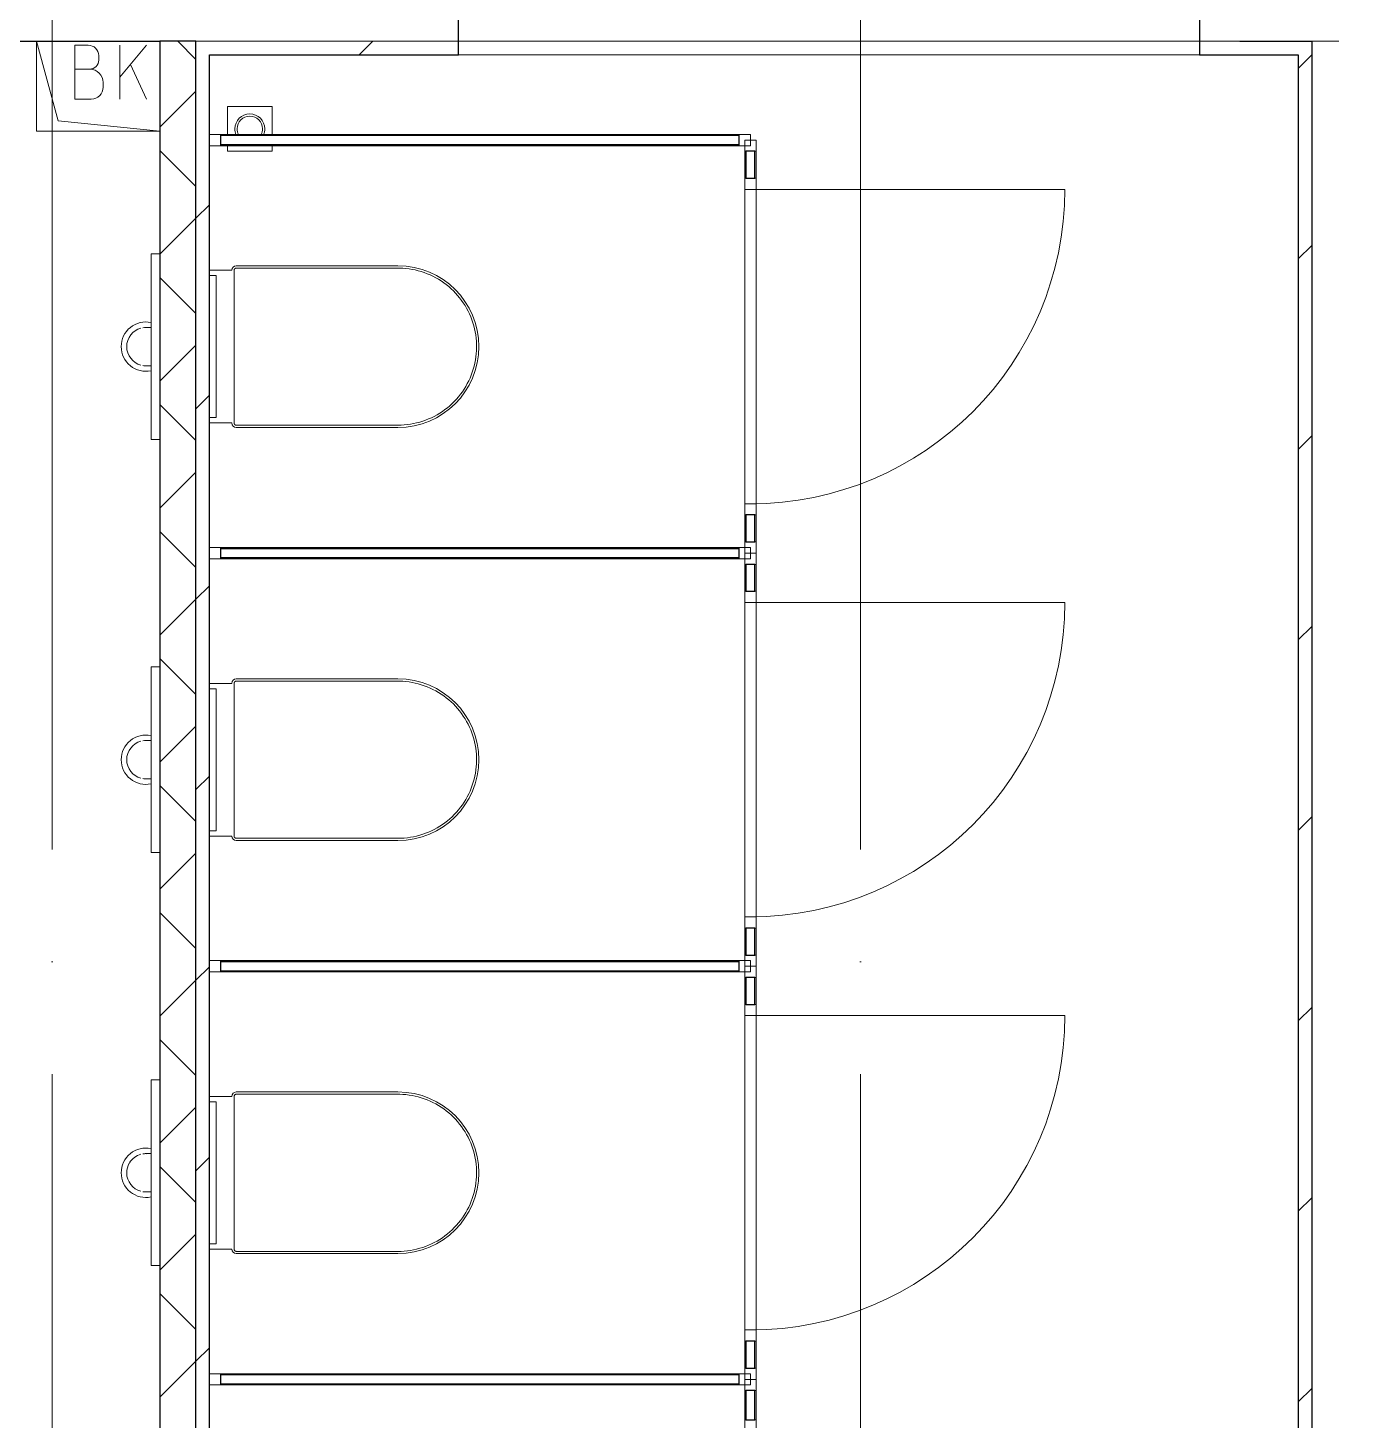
# Model space of a CAD drawing. Header units: millimetres. Extents: x -325553 to 627452, y -28539 to 738858.
# Drawn here: x -49313 to -46366, y 624296 to 627397 of the extents above; entities that cross this region are included whole.
import ezdxf

# ---------------------------------------------------------------- set-up
doc = ezdxf.new("R2010")
doc.units = ezdxf.units.MM
doc.linetypes.add('ADSK_Линия сетки', pattern=[25, 20, -2.5, 0, -2.5])
for name, color, linetype, lineweight in [('Витраж', 7, 'Continuous', 9), ('Двери', 252, 'Continuous', 9), ('Оси', 252, 'Continuous', 9), ('Перекрытие', 252, 'Continuous', 18), ('Сантехника', 252, 'Continuous', 9), ('Стены внутренние', 7, 'Continuous', 18), ('Стены наружные', 7, 'Continuous', 18), ('Стены разрез', 7, 'Continuous', 30)]:
    doc.layers.add(name, color=color, linetype=linetype, lineweight=lineweight)

# ---------------------------------------------------------------- blocks, each defined once
blk = doc.blocks.new('1 этаж')
at = {"color": 251, "lineweight": 18, "true_color": 0x636466}
for p, q in [((-48490.8, -5343.7), (-48442.7, -5520.8)), ((-48490.8, -5543.7), (-48490.8, -5343.7)), ((-48375.6, -5352.4), (-48405.6, -5352.4)), ((-48405.6, -5352.4), (-48405.6, -5472.4)), ((-48245.6, -5352.4), (-48305.6, -5423.9)), ((-48305.6, -5472.4), (-48305.6, -5352.4)), ((-48352.2, -5385.7), (-48352.2, -5375.7)), ((-48245.6, -5472.4), (-48281.5, -5395.3)), ((-48372.2, -5405.7), (-48405.6, -5405.7)), ((-48342.2, -5445.7), (-48342.2, -5435.7)), ((-48405.6, -5472.4), (-48368.9, -5472.4)), ((-48215.8, -5543.7), (-48490.8, -5543.7)), ((-48442.7, -5520.8), (-48215.8, -5543.7))]:
    blk.add_line(p, q, dxfattribs=at)
for centre, radius, start, end in [((-48375.6, -5375.7), 23.3, 0, 90), ((-48372.2, -5385.7), 20, 270, 0), ((-48372.2, -5435.7), 30, 0, 90), ((-48368.9, -5445.7), 26.7, 270, 0)]:
    blk.add_arc(centre, radius, start, end, dxfattribs=at)
at = {"layer": 'Витраж', "color": 251, "lineweight": 18, "true_color": 0x636466, "extrusion": (0, 0, -1)}
for p, q in [((-48080.8, -5551.2), (-48105.8, -5551.2)), ((-48105.8, -5551.2), (-48105.8, -5576.2)), ((-48105.8, -5576.2), (-48080.8, -5576.2)), ((-48080.8, -5576.2), (-48080.8, -5551.2)), ((-46888.3, -5563.7), (-46913.3, -5563.7)), ((-46913.3, -5563.7), (-46913.3, -5588.7)), ((-46888.3, -5588.7), (-46888.3, -5563.7)), ((-46913.3, -5588.7), (-46888.3, -5588.7)), ((-46888.3, -5648.7), (-46913.3, -5648.7)), ((-46913.3, -5648.7), (-46913.3, -5673.7)), ((-46913.3, -5673.7), (-46888.3, -5673.7)), ((-46888.3, -5673.7), (-46888.3, -5648.7)), ((-46888.3, -6373.7), (-46913.3, -6373.7)), ((-46913.3, -6373.7), (-46913.3, -6398.7)), ((-46888.3, -6398.7), (-46888.3, -6373.7)), ((-46913.3, -6398.7), (-46888.3, -6398.7)), ((-46900.8, -6471.2), (-46925.8, -6471.2)), ((-46925.8, -6471.2), (-46925.8, -6496.2)), ((-46900.8, -6496.2), (-46900.8, -6471.2)), ((-46925.8, -6496.2), (-46900.8, -6496.2)), ((-46888.3, -6483.7), (-46913.3, -6483.7)), ((-46913.3, -6483.7), (-46913.3, -6508.7)), ((-46913.3, -6508.7), (-46888.3, -6508.7)), ((-46888.3, -6508.7), (-46888.3, -6483.7)), ((-46888.3, -6568.7), (-46913.3, -6568.7)), ((-46913.3, -6568.7), (-46913.3, -6593.7)), ((-46888.3, -6593.7), (-46888.3, -6568.7)), ((-46913.3, -6593.7), (-46888.3, -6593.7)), ((-46888.3, -7293.7), (-46913.3, -7293.7)), ((-46913.3, -7293.7), (-46913.3, -7318.7)), ((-46888.3, -7318.7), (-46888.3, -7293.7)), ((-46913.3, -7318.7), (-46888.3, -7318.7)), ((-46900.8, -7391.2), (-46925.8, -7391.2)), ((-46925.8, -7391.2), (-46925.8, -7416.2)), ((-46888.3, -7403.7), (-46913.3, -7403.7)), ((-46913.3, -7403.7), (-46913.3, -7428.7)), ((-46900.8, -7416.2), (-46900.8, -7391.2)), ((-46888.3, -7428.7), (-46888.3, -7403.7)), ((-46925.8, -7416.2), (-46900.8, -7416.2)), ((-46913.3, -7428.7), (-46888.3, -7428.7)), ((-46888.3, -7488.7), (-46913.3, -7488.7)), ((-46913.3, -7488.7), (-46913.3, -7513.7)), ((-46888.3, -7513.7), (-46888.3, -7488.7)), ((-46913.3, -7513.7), (-46888.3, -7513.7)), ((-46888.3, -8213.7), (-46913.3, -8213.7)), ((-46913.3, -8213.7), (-46913.3, -8238.7)), ((-46888.3, -8238.7), (-46888.3, -8213.7)), ((-46913.3, -8238.7), (-46888.3, -8238.7)), ((-46900.8, -8311.2), (-46925.8, -8311.2)), ((-46925.8, -8311.2), (-46925.8, -8336.2)), ((-46925.8, -8336.2), (-46900.8, -8336.2)), ((-46888.3, -8323.7), (-46913.3, -8323.7)), ((-46913.3, -8323.7), (-46913.3, -8348.7)), ((-46900.8, -8336.2), (-46900.8, -8311.2)), ((-46888.3, -8348.7), (-46888.3, -8323.7)), ((-46913.3, -8348.7), (-46888.3, -8348.7)), ((-46888.3, -8413.7), (-46913.3, -8413.7)), ((-46913.3, -8413.7), (-46913.3, -8438.7)), ((-46888.3, -8438.7), (-46888.3, -8413.7))]:
    blk.add_line(p, q, dxfattribs=at)
at = {"layer": 'Витраж', "color": 251, "true_color": 0x636466}
for p, q in [((-48080.8, -5551.2), (-46925.8, -5551.2)), ((-48080.8, -5576.2), (-46925.8, -5576.2)), ((-46913.3, -5588.7), (-46913.3, -5648.7)), ((-46888.3, -5588.7), (-46888.3, -5648.7)), ((-46913.3, -5673.7), (-46913.3, -6373.7)), ((-46888.3, -5673.7), (-46888.3, -6373.7)), ((-46913.3, -6398.7), (-46913.3, -6458.7)), ((-46888.3, -6398.7), (-46888.3, -6458.7)), ((-46925.8, -6471.2), (-48080.8, -6471.2)), ((-46925.8, -6496.2), (-48080.8, -6496.2)), ((-46913.3, -6508.7), (-46913.3, -6568.7)), ((-46888.3, -6508.7), (-46888.3, -6568.7)), ((-46913.3, -6593.7), (-46913.3, -7293.7)), ((-46888.3, -6593.7), (-46888.3, -7293.7)), ((-46913.3, -7318.7), (-46913.3, -7378.7)), ((-46888.3, -7318.7), (-46888.3, -7378.7)), ((-46925.8, -7391.2), (-48080.8, -7391.2)), ((-46925.8, -7416.2), (-48080.8, -7416.2)), ((-46913.3, -7428.7), (-46913.3, -7488.7)), ((-46888.3, -7428.7), (-46888.3, -7488.7)), ((-46913.3, -7513.7), (-46913.3, -8213.7)), ((-46888.3, -7513.7), (-46888.3, -8213.7)), ((-46913.3, -8238.7), (-46913.3, -8298.7)), ((-46888.3, -8238.7), (-46888.3, -8298.7)), ((-46925.8, -8311.2), (-48080.8, -8311.2)), ((-46925.8, -8336.2), (-48080.8, -8336.2)), ((-46913.3, -8348.7), (-46913.3, -8413.7)), ((-46888.3, -8348.7), (-46888.3, -8413.7))]:
    blk.add_line(p, q, dxfattribs=at)
at = {"layer": 'Витраж', "color": 251, "lineweight": 18, "true_color": 0x636466}
for p, q in [((-46900.8, -5551.2), (-46925.8, -5551.2)), ((-46925.8, -5551.2), (-46925.8, -5576.2)), ((-46925.8, -5576.2), (-46900.8, -5576.2)), ((-46900.8, -5576.2), (-46900.8, -5551.2)), ((-48080.8, -6471.2), (-48105.8, -6471.2)), ((-48105.8, -6471.2), (-48105.8, -6496.2)), ((-48080.8, -6496.2), (-48080.8, -6471.2)), ((-46888.3, -6458.7), (-46913.3, -6458.7)), ((-46913.3, -6458.7), (-46913.3, -6483.7)), ((-46888.3, -6483.7), (-46888.3, -6458.7)), ((-48105.8, -6496.2), (-48080.8, -6496.2)), ((-46913.3, -6483.7), (-46888.3, -6483.7)), ((-46888.3, -7378.7), (-46913.3, -7378.7)), ((-46913.3, -7378.7), (-46913.3, -7403.7)), ((-46888.3, -7403.7), (-46888.3, -7378.7)), ((-48080.8, -7391.2), (-48105.8, -7391.2)), ((-48105.8, -7391.2), (-48105.8, -7416.2)), ((-48080.8, -7416.2), (-48080.8, -7391.2)), ((-46913.3, -7403.7), (-46888.3, -7403.7)), ((-48105.8, -7416.2), (-48080.8, -7416.2)), ((-46888.3, -8298.7), (-46913.3, -8298.7)), ((-46913.3, -8298.7), (-46913.3, -8323.7)), ((-46888.3, -8323.7), (-46888.3, -8298.7)), ((-48080.8, -8311.2), (-48105.8, -8311.2)), ((-48105.8, -8311.2), (-48105.8, -8336.2)), ((-48105.8, -8336.2), (-48080.8, -8336.2)), ((-48080.8, -8336.2), (-48080.8, -8311.2)), ((-46913.3, -8323.7), (-46888.3, -8323.7))]:
    blk.add_line(p, q, dxfattribs=at)
at = {"layer": 'Двери', "color": 251, "true_color": 0x636466}
for p, q in [((-46888.3, -5673.7), (-46200.8, -5673.7)), ((-46888.3, -6593.7), (-46200.8, -6593.7)), ((-46888.3, -7513.7), (-46200.8, -7513.7))]:
    blk.add_line(p, q, dxfattribs=at)
for centre in [(-46900.8, -5673.7), (-46900.8, -6593.7), (-46900.8, -7513.7)]:
    blk.add_arc(centre, 700, 270, 0, dxfattribs=at)
at = {"layer": 'Оси', "color": 251, "linetype": 'ADSK_Линия сетки', "ltscale": 100, "true_color": 0x636466}
for p, q in [((-48455.8, -2643.7), (-48455.8, -33769.9)), ((-46655.8, -2643.7), (-46655.8, -33769.9)), ((4411.5, -5343.7), (-72528.1, -5343.7))]:
    blk.add_line(p, q, dxfattribs=at)
at = {"layer": 'Перекрытие', "color": 251, "ltscale": 100, "true_color": 0x636466}
for p, q in [((-48490.8, -5543.7), (-48490.8, -5343.7)), ((-48215.8, -5543.7), (-48490.8, -5543.7))]:
    blk.add_line(p, q, dxfattribs=at)
at = {"layer": 'Сантехника', "color": 251, "true_color": 0x636466}
for p, q in [((-47965.8, -5488.7), (-48065.8, -5488.7)), ((-48065.8, -5488.7), (-48065.8, -5551.2)), ((-47965.8, -5551.2), (-47965.8, -5488.7)), ((-48065.8, -5576.2), (-48065.8, -5588.7)), ((-47965.8, -5588.7), (-47965.8, -5576.2)), ((-48065.8, -5588.7), (-47965.8, -5588.7)), ((-48055.8, -5853.7), (-48105.8, -5853.7)), ((-48050.8, -5853.7), (-48050.8, -6193.7)), ((-47685.8, -5843.7), (-48045.8, -5843.7)), ((-47685.8, -5848.7), (-48045.8, -5848.7)), ((-48105.8, -5865.5), (-48090.8, -5865.5)), ((-48090.8, -5865.5), (-48090.8, -6181.9)), ((-48090.8, -6181.9), (-48105.8, -6181.9)), ((-48105.8, -6193.7), (-48055.8, -6193.7)), ((-48045.8, -6198.7), (-47685.8, -6198.7)), ((-48045.8, -6203.7), (-47685.8, -6203.7)), ((-48055.8, -6773.7), (-48105.8, -6773.7)), ((-48105.8, -6785.5), (-48090.8, -6785.5)), ((-48090.8, -6785.5), (-48090.8, -7101.9)), ((-48050.8, -6773.7), (-48050.8, -7113.7)), ((-47685.8, -6763.7), (-48045.8, -6763.7)), ((-47685.8, -6768.7), (-48045.8, -6768.7)), ((-48090.8, -7101.9), (-48105.8, -7101.9)), ((-48105.8, -7113.7), (-48055.8, -7113.7)), ((-48045.8, -7118.7), (-47685.8, -7118.7)), ((-48045.8, -7123.7), (-47685.8, -7123.7)), ((-47685.8, -7683.7), (-48045.8, -7683.7)), ((-47685.8, -7688.7), (-48045.8, -7688.7)), ((-48055.8, -7693.7), (-48105.8, -7693.7)), ((-48105.8, -7705.5), (-48090.8, -7705.5)), ((-48090.8, -7705.5), (-48090.8, -8021.9)), ((-48050.8, -7693.7), (-48050.8, -8033.7)), ((-48090.8, -8021.9), (-48105.8, -8021.9)), ((-48105.8, -8033.7), (-48055.8, -8033.7)), ((-48045.8, -8038.7), (-47685.8, -8038.7)), ((-48045.8, -8043.7), (-47685.8, -8043.7))]:
    blk.add_line(p, q, dxfattribs=at)
at = {"layer": 'Сантехника', "color": 251, "lineweight": 9, "true_color": 0x636466}
for p, q in [((-48215.8, -5817), (-48235.8, -5817)), ((-48235.8, -5817), (-48235.8, -5842)), ((-48235.8, -6205.5), (-48235.8, -5842)), ((-48235.8, -6205.5), (-48235.8, -6230.5)), ((-48235.8, -6230.5), (-48215.8, -6230.5)), ((-48215.8, -6737), (-48235.8, -6737)), ((-48235.8, -6737), (-48235.8, -6762)), ((-48235.8, -7125.5), (-48235.8, -6762)), ((-48235.8, -7125.5), (-48235.8, -7150.5)), ((-48235.8, -7150.5), (-48215.8, -7150.5)), ((-48215.8, -7657), (-48235.8, -7657)), ((-48235.8, -7657), (-48235.8, -7682)), ((-48235.8, -8045.5), (-48235.8, -7682)), ((-48235.8, -8045.5), (-48235.8, -8070.5)), ((-48235.8, -8070.5), (-48215.8, -8070.5))]:
    blk.add_line(p, q, dxfattribs=at)
at = {"layer": 'Сантехника', "color": 251, "true_color": 0x636466, "flags": 128}
for points in [[(-48045.8, -5848.7), (-48046, -5848.7), (-48046.2, -5848.7), (-48046.4, -5848.8), (-48046.6, -5848.8), (-48046.8, -5848.8), (-48047, -5848.9), (-48047.2, -5848.9), (-48047.4, -5849), (-48047.6, -5849.1), (-48047.7, -5849.1), (-48047.9, -5849.2), (-48048.1, -5849.3), (-48048.3, -5849.4), (-48048.5, -5849.5), (-48048.6, -5849.6), (-48048.8, -5849.7), (-48048.9, -5849.8), (-48049.1, -5850), (-48049.2, -5850.1), (-48049.4, -5850.2), (-48049.5, -5850.4), (-48049.7, -5850.5), (-48049.8, -5850.7), (-48049.9, -5850.9), (-48050, -5851), (-48050.1, -5851.2), (-48050.2, -5851.4), (-48050.3, -5851.6), (-48050.4, -5851.7), (-48050.5, -5851.9), (-48050.5, -5852.1), (-48050.6, -5852.3), (-48050.6, -5852.5), (-48050.7, -5852.7), (-48050.7, -5852.9), (-48050.8, -5853.1), (-48050.8, -5853.3), (-48050.8, -5853.5), (-48050.8, -5853.7), (-48050.8, -5853.7)], [(-47685.8, -6198.7), (-47678.8, -6198.6), (-47671.8, -6198.2), (-47664.9, -6197.5), (-47657.9, -6196.5), (-47651, -6195.2), (-47644.2, -6193.7), (-47637.4, -6191.9), (-47630.8, -6189.8), (-47624.2, -6187.5), (-47617.7, -6184.9), (-47611.3, -6182.1), (-47605, -6179), (-47598.8, -6175.6), (-47592.8, -6172), (-47587, -6168.2), (-47581.3, -6164.1), (-47575.8, -6159.8), (-47570.4, -6155.3), (-47565.2, -6150.6), (-47560.3, -6145.7), (-47555.5, -6140.5), (-47550.9, -6135.2), (-47546.6, -6129.7), (-47542.4, -6124.1), (-47538.5, -6118.3), (-47534.9, -6112.3), (-47531.5, -6106.2), (-47528.3, -6100), (-47525.4, -6093.6), (-47522.7, -6087.1), (-47520.3, -6080.6), (-47518.1, -6073.9), (-47516.3, -6067.2), (-47514.7, -6060.3), (-47513.3, -6053.5), (-47512.3, -6046.6), (-47511.5, -6039.6), (-47511, -6032.6), (-47510.8, -6025.6), (-47510.9, -6018.6), (-47511.2, -6011.6), (-47511.8, -6004.7), (-47512.7, -5997.7), (-47513.9, -5990.8), (-47515.4, -5984), (-47517.1, -5977.2), (-47519.1, -5970.5), (-47521.4, -5963.9), (-47523.9, -5957.3), (-47526.7, -5950.9), (-47529.7, -5944.6), (-47533, -5938.4), (-47536.5, -5932.4), (-47540.3, -5926.5), (-47544.3, -5920.7), (-47548.5, -5915.2), (-47553, -5909.8), (-47557.7, -5904.5), (-47562.5, -5899.5), (-47567.6, -5894.7), (-47572.9, -5890.1), (-47578.3, -5885.7), (-47583.9, -5881.5), (-47589.7, -5877.5), (-47595.6, -5873.8), (-47601.7, -5870.3), (-47607.9, -5867), (-47614.2, -5864.1), (-47620.6, -5861.3), (-47627.2, -5858.8), (-47633.8, -5856.6), (-47640.5, -5854.7), (-47647.3, -5853), (-47654.2, -5851.6), (-47661.1, -5850.5), (-47668.1, -5849.6), (-47675, -5849.1), (-47682, -5848.8), (-47685.8, -5848.7)], [(-48050.8, -6193.7), (-48050.8, -6193.9), (-48050.8, -6194.1), (-48050.8, -6194.3), (-48050.7, -6194.5), (-48050.7, -6194.7), (-48050.7, -6194.9), (-48050.6, -6195.1), (-48050.5, -6195.3), (-48050.5, -6195.5), (-48050.4, -6195.7), (-48050.3, -6195.9), (-48050.2, -6196), (-48050.1, -6196.2), (-48050, -6196.4), (-48049.9, -6196.6), (-48049.8, -6196.7), (-48049.7, -6196.9), (-48049.6, -6197), (-48049.4, -6197.2), (-48049.3, -6197.3), (-48049.1, -6197.5), (-48049, -6197.6), (-48048.8, -6197.7), (-48048.7, -6197.8), (-48048.5, -6197.9), (-48048.3, -6198), (-48048.2, -6198.1), (-48048, -6198.2), (-48047.8, -6198.3), (-48047.6, -6198.4), (-48047.4, -6198.5), (-48047.2, -6198.5), (-48047, -6198.6), (-48046.8, -6198.6), (-48046.7, -6198.7), (-48046.5, -6198.7), (-48046.3, -6198.7), (-48046.1, -6198.7), (-48045.9, -6198.7), (-48045.8, -6198.7)], [(-48045.8, -6768.7), (-48046, -6768.7), (-48046.2, -6768.7), (-48046.4, -6768.8), (-48046.6, -6768.8), (-48046.8, -6768.8), (-48047, -6768.9), (-48047.2, -6768.9), (-48047.4, -6769), (-48047.6, -6769.1), (-48047.7, -6769.1), (-48047.9, -6769.2), (-48048.1, -6769.3), (-48048.3, -6769.4), (-48048.5, -6769.5), (-48048.6, -6769.6), (-48048.8, -6769.7), (-48048.9, -6769.8), (-48049.1, -6770), (-48049.2, -6770.1), (-48049.4, -6770.2), (-48049.5, -6770.4), (-48049.7, -6770.5), (-48049.8, -6770.7), (-48049.9, -6770.9), (-48050, -6771), (-48050.1, -6771.2), (-48050.2, -6771.4), (-48050.3, -6771.6), (-48050.4, -6771.7), (-48050.5, -6771.9), (-48050.5, -6772.1), (-48050.6, -6772.3), (-48050.6, -6772.5), (-48050.7, -6772.7), (-48050.7, -6772.9), (-48050.8, -6773.1), (-48050.8, -6773.3), (-48050.8, -6773.5), (-48050.8, -6773.7), (-48050.8, -6773.7)], [(-47685.8, -7118.7), (-47678.8, -7118.6), (-47671.8, -7118.2), (-47664.9, -7117.5), (-47657.9, -7116.5), (-47651, -7115.2), (-47644.2, -7113.7), (-47637.4, -7111.9), (-47630.8, -7109.8), (-47624.2, -7107.5), (-47617.7, -7104.9), (-47611.3, -7102.1), (-47605, -7099), (-47598.8, -7095.6), (-47592.8, -7092), (-47587, -7088.2), (-47581.3, -7084.1), (-47575.8, -7079.8), (-47570.4, -7075.3), (-47565.2, -7070.6), (-47560.3, -7065.7), (-47555.5, -7060.5), (-47550.9, -7055.2), (-47546.6, -7049.7), (-47542.4, -7044.1), (-47538.5, -7038.3), (-47534.9, -7032.3), (-47531.5, -7026.2), (-47528.3, -7020), (-47525.4, -7013.6), (-47522.7, -7007.1), (-47520.3, -7000.6), (-47518.1, -6993.9), (-47516.3, -6987.2), (-47514.7, -6980.3), (-47513.3, -6973.5), (-47512.3, -6966.6), (-47511.5, -6959.6), (-47511, -6952.6), (-47510.8, -6945.6), (-47510.9, -6938.6), (-47511.2, -6931.6), (-47511.8, -6924.7), (-47512.7, -6917.7), (-47513.9, -6910.8), (-47515.4, -6904), (-47517.1, -6897.2), (-47519.1, -6890.5), (-47521.4, -6883.9), (-47523.9, -6877.3), (-47526.7, -6870.9), (-47529.7, -6864.6), (-47533, -6858.4), (-47536.5, -6852.4), (-47540.3, -6846.5), (-47544.3, -6840.7), (-47548.5, -6835.2), (-47553, -6829.8), (-47557.7, -6824.5), (-47562.5, -6819.5), (-47567.6, -6814.7), (-47572.9, -6810.1), (-47578.3, -6805.7), (-47583.9, -6801.5), (-47589.7, -6797.5), (-47595.6, -6793.8), (-47601.7, -6790.3), (-47607.9, -6787), (-47614.2, -6784.1), (-47620.6, -6781.3), (-47627.2, -6778.8), (-47633.8, -6776.6), (-47640.5, -6774.7), (-47647.3, -6773), (-47654.2, -6771.6), (-47661.1, -6770.5), (-47668.1, -6769.6), (-47675, -6769.1), (-47682, -6768.8), (-47685.8, -6768.7)], [(-48050.8, -7113.7), (-48050.8, -7113.9), (-48050.8, -7114.1), (-48050.8, -7114.3), (-48050.7, -7114.5), (-48050.7, -7114.7), (-48050.7, -7114.9), (-48050.6, -7115.1), (-48050.5, -7115.3), (-48050.5, -7115.5), (-48050.4, -7115.7), (-48050.3, -7115.9), (-48050.2, -7116), (-48050.1, -7116.2), (-48050, -7116.4), (-48049.9, -7116.6), (-48049.8, -7116.7), (-48049.7, -7116.9), (-48049.6, -7117), (-48049.4, -7117.2), (-48049.3, -7117.3), (-48049.1, -7117.5), (-48049, -7117.6), (-48048.8, -7117.7), (-48048.7, -7117.8), (-48048.5, -7117.9), (-48048.3, -7118), (-48048.2, -7118.1), (-48048, -7118.2), (-48047.8, -7118.3), (-48047.6, -7118.4), (-48047.4, -7118.5), (-48047.2, -7118.5), (-48047, -7118.6), (-48046.8, -7118.6), (-48046.7, -7118.7), (-48046.5, -7118.7), (-48046.3, -7118.7), (-48046.1, -7118.7), (-48045.9, -7118.7), (-48045.8, -7118.7)], [(-48045.8, -7688.7), (-48046, -7688.7), (-48046.2, -7688.7), (-48046.4, -7688.8), (-48046.6, -7688.8), (-48046.8, -7688.8), (-48047, -7688.9), (-48047.2, -7688.9), (-48047.4, -7689), (-48047.6, -7689.1), (-48047.7, -7689.1), (-48047.9, -7689.2), (-48048.1, -7689.3), (-48048.3, -7689.4), (-48048.5, -7689.5), (-48048.6, -7689.6), (-48048.8, -7689.7), (-48048.9, -7689.8), (-48049.1, -7690), (-48049.2, -7690.1), (-48049.4, -7690.2), (-48049.5, -7690.4), (-48049.7, -7690.5), (-48049.8, -7690.7), (-48049.9, -7690.9), (-48050, -7691), (-48050.1, -7691.2), (-48050.2, -7691.4), (-48050.3, -7691.6), (-48050.4, -7691.7), (-48050.5, -7691.9), (-48050.5, -7692.1), (-48050.6, -7692.3), (-48050.6, -7692.5), (-48050.7, -7692.7), (-48050.7, -7692.9), (-48050.8, -7693.1), (-48050.8, -7693.3), (-48050.8, -7693.5), (-48050.8, -7693.7), (-48050.8, -7693.7)], [(-47685.8, -8038.7), (-47678.8, -8038.6), (-47671.8, -8038.2), (-47664.9, -8037.5), (-47657.9, -8036.5), (-47651, -8035.2), (-47644.2, -8033.7), (-47637.4, -8031.9), (-47630.8, -8029.8), (-47624.2, -8027.5), (-47617.7, -8024.9), (-47611.3, -8022.1), (-47605, -8019), (-47598.8, -8015.6), (-47592.8, -8012), (-47587, -8008.2), (-47581.3, -8004.1), (-47575.8, -7999.8), (-47570.4, -7995.3), (-47565.2, -7990.6), (-47560.3, -7985.7), (-47555.5, -7980.5), (-47550.9, -7975.2), (-47546.6, -7969.7), (-47542.4, -7964.1), (-47538.5, -7958.3), (-47534.9, -7952.3), (-47531.5, -7946.2), (-47528.3, -7940), (-47525.4, -7933.6), (-47522.7, -7927.1), (-47520.3, -7920.6), (-47518.1, -7913.9), (-47516.3, -7907.2), (-47514.7, -7900.3), (-47513.3, -7893.5), (-47512.3, -7886.6), (-47511.5, -7879.6), (-47511, -7872.6), (-47510.8, -7865.6), (-47510.9, -7858.6), (-47511.2, -7851.6), (-47511.8, -7844.7), (-47512.7, -7837.7), (-47513.9, -7830.8), (-47515.4, -7824), (-47517.1, -7817.2), (-47519.1, -7810.5), (-47521.4, -7803.9), (-47523.9, -7797.3), (-47526.7, -7790.9), (-47529.7, -7784.6), (-47533, -7778.4), (-47536.5, -7772.4), (-47540.3, -7766.5), (-47544.3, -7760.7), (-47548.5, -7755.2), (-47553, -7749.8), (-47557.7, -7744.5), (-47562.5, -7739.5), (-47567.6, -7734.7), (-47572.9, -7730.1), (-47578.3, -7725.7), (-47583.9, -7721.5), (-47589.7, -7717.5), (-47595.6, -7713.8), (-47601.7, -7710.3), (-47607.9, -7707), (-47614.2, -7704.1), (-47620.6, -7701.3), (-47627.2, -7698.8), (-47633.8, -7696.6), (-47640.5, -7694.7), (-47647.3, -7693), (-47654.2, -7691.6), (-47661.1, -7690.5), (-47668.1, -7689.6), (-47675, -7689.1), (-47682, -7688.8), (-47685.8, -7688.7)], [(-48050.8, -8033.7), (-48050.8, -8033.9), (-48050.8, -8034.1), (-48050.8, -8034.3), (-48050.7, -8034.5), (-48050.7, -8034.7), (-48050.7, -8034.9), (-48050.6, -8035.1), (-48050.5, -8035.3), (-48050.5, -8035.5), (-48050.4, -8035.7), (-48050.3, -8035.9), (-48050.2, -8036), (-48050.1, -8036.2), (-48050, -8036.4), (-48049.9, -8036.6), (-48049.8, -8036.7), (-48049.7, -8036.9), (-48049.6, -8037), (-48049.4, -8037.2), (-48049.3, -8037.3), (-48049.1, -8037.5), (-48049, -8037.6), (-48048.8, -8037.7), (-48048.7, -8037.8), (-48048.5, -8037.9), (-48048.3, -8038), (-48048.2, -8038.1), (-48048, -8038.2), (-48047.8, -8038.3), (-48047.6, -8038.4), (-48047.4, -8038.5), (-48047.2, -8038.5), (-48047, -8038.6), (-48046.8, -8038.6), (-48046.7, -8038.7), (-48046.5, -8038.7), (-48046.3, -8038.7), (-48046.1, -8038.7), (-48045.9, -8038.7), (-48045.8, -8038.7)]]:
    blk.add_lwpolyline(points, dxfattribs=at)
at = {"layer": 'Сантехника', "color": 251, "lineweight": 9, "true_color": 0x636466, "flags": 128}
for points in [[(-48236.9, -5981), (-48238.1, -5981), (-48239.1, -5981), (-48240.1, -5981), (-48241.1, -5981), (-48241.9, -5981), (-48242.8, -5981), (-48243.5, -5981), (-48244.2, -5981), (-48244.8, -5981), (-48245.4, -5981), (-48245.8, -5981), (-48246.3, -5981), (-48246.6, -5981), (-48246.9, -5981), (-48247.1, -5981), (-48247.2, -5981), (-48247.2, -5981), (-48247.2, -5981)], [(-48247.2, -6066.4), (-48247.2, -6066.4), (-48247.1, -6066.4), (-48246.9, -6066.4), (-48246.7, -6066.4), (-48246.4, -6066.4), (-48246, -6066.4), (-48245.5, -6066.4), (-48245, -6066.4), (-48244.4, -6066.4), (-48243.7, -6066.4), (-48243, -6066.4), (-48242.2, -6066.4), (-48241.3, -6066.4), (-48240.4, -6066.4), (-48239.4, -6066.4), (-48238.3, -6066.4), (-48237.2, -6066.4), (-48236.1, -6066.4)], [(-48236.9, -6901), (-48238.1, -6901), (-48239.1, -6901), (-48240.1, -6901), (-48241.1, -6901), (-48241.9, -6901), (-48242.8, -6901), (-48243.5, -6901), (-48244.2, -6901), (-48244.8, -6901), (-48245.4, -6901), (-48245.8, -6901), (-48246.3, -6901), (-48246.6, -6901), (-48246.9, -6901), (-48247.1, -6901), (-48247.2, -6901), (-48247.2, -6901), (-48247.2, -6901)], [(-48247.2, -6986.4), (-48247.2, -6986.4), (-48247.1, -6986.4), (-48246.9, -6986.4), (-48246.7, -6986.4), (-48246.4, -6986.4), (-48246, -6986.4), (-48245.5, -6986.4), (-48245, -6986.4), (-48244.4, -6986.4), (-48243.7, -6986.4), (-48243, -6986.4), (-48242.2, -6986.4), (-48241.3, -6986.4), (-48240.4, -6986.4), (-48239.4, -6986.4), (-48238.3, -6986.4), (-48237.2, -6986.4), (-48236.1, -6986.4)], [(-48236.9, -7821), (-48238.1, -7821), (-48239.1, -7821), (-48240.1, -7821), (-48241.1, -7821), (-48241.9, -7821), (-48242.8, -7821), (-48243.5, -7821), (-48244.2, -7821), (-48244.8, -7821), (-48245.4, -7821), (-48245.8, -7821), (-48246.3, -7821), (-48246.6, -7821), (-48246.9, -7821), (-48247.1, -7821), (-48247.2, -7821), (-48247.2, -7821), (-48247.2, -7821)], [(-48247.2, -7906.4), (-48247.2, -7906.4), (-48247.1, -7906.4), (-48246.9, -7906.4), (-48246.7, -7906.4), (-48246.4, -7906.4), (-48246, -7906.4), (-48245.5, -7906.4), (-48245, -7906.4), (-48244.4, -7906.4), (-48243.7, -7906.4), (-48243, -7906.4), (-48242.2, -7906.4), (-48241.3, -7906.4), (-48240.4, -7906.4), (-48239.4, -7906.4), (-48238.3, -7906.4), (-48237.2, -7906.4), (-48236.1, -7906.4)]]:
    blk.add_lwpolyline(points, dxfattribs=at)
at = {"layer": 'Сантехника', "color": 251, "true_color": 0x636466}
for centre, radius, start, end in [((-48015.8, -5538.7), 33.3, 0, 180), ((-48015.8, -5538.7), 28.3, 0, 180), ((-48015.8, -5538.7), 33.3, 180, 202.2258), ((-48015.8, -5538.7), 28.3, 180, 206.3415), ((-48015.8, -5538.7), 28.3, 333.6585, 0), ((-48015.8, -5538.7), 33.3, 337.7742, 0), ((-48045.8, -5853.7), 10, 90, 180), ((-48045.8, -5853.7), 5, 150, 180), ((-48045.8, -5853.7), 5, 150, 180), ((-48045.8, -5853.7), 5, 150, 180), ((-48045.8, -5853.7), 5, 90, 120), ((-48045.8, -5853.7), 5, 90, 120), ((-48045.8, -5853.7), 5, 105, 120), ((-47685.8, -6023.7), 180, 270, 90), ((-47685.8, -6023.7), 175, 89.0922, 90), ((-47685.8, -6023.7), 175, 89.0922, 90), ((-48045.8, -6193.7), 10, 180, 270), ((-48045.8, -6193.7), 5, 180, 210), ((-48045.8, -6193.7), 5, 180, 210), ((-48045.8, -6193.7), 5, 180, 210), ((-48045.8, -6193.7), 5, 240, 270), ((-48045.8, -6193.7), 5, 240, 270), ((-48045.8, -6193.7), 5, 240, 255), ((-47685.8, -6023.7), 175, 270, 270.9078), ((-47685.8, -6023.7), 175, 270, 270.9078), ((-48045.8, -6773.7), 10, 90, 180), ((-48045.8, -6773.7), 5, 150, 180), ((-48045.8, -6773.7), 5, 150, 180), ((-48045.8, -6773.7), 5, 150, 180), ((-48045.8, -6773.7), 5, 90, 120), ((-48045.8, -6773.7), 5, 90, 120), ((-48045.8, -6773.7), 5, 105, 120), ((-47685.8, -6943.7), 180, 270, 90), ((-47685.8, -6943.7), 175, 89.0922, 90), ((-47685.8, -6943.7), 175, 89.0922, 90), ((-48045.8, -7113.7), 10, 180, 270), ((-48045.8, -7113.7), 5, 180, 210), ((-48045.8, -7113.7), 5, 180, 210), ((-48045.8, -7113.7), 5, 180, 210), ((-48045.8, -7113.7), 5, 240, 270), ((-48045.8, -7113.7), 5, 240, 270), ((-48045.8, -7113.7), 5, 240, 255), ((-47685.8, -6943.7), 175, 270, 270.9078), ((-47685.8, -6943.7), 175, 270, 270.9078), ((-48045.8, -7693.7), 10, 90, 180), ((-48045.8, -7693.7), 5, 90, 120), ((-48045.8, -7693.7), 5, 90, 120), ((-48045.8, -7693.7), 5, 105, 120), ((-47685.8, -7863.7), 180, 270, 90), ((-47685.8, -7863.7), 175, 89.0922, 90), ((-47685.8, -7863.7), 175, 89.0922, 90), ((-48045.8, -7693.7), 5, 150, 180), ((-48045.8, -7693.7), 5, 150, 180), ((-48045.8, -7693.7), 5, 150, 180), ((-48045.8, -8033.7), 10, 180, 270), ((-48045.8, -8033.7), 5, 180, 210), ((-48045.8, -8033.7), 5, 180, 210), ((-48045.8, -8033.7), 5, 180, 210), ((-48045.8, -8033.7), 5, 240, 270), ((-48045.8, -8033.7), 5, 240, 270), ((-48045.8, -8033.7), 5, 240, 255), ((-47685.8, -7863.7), 175, 270, 270.9078), ((-47685.8, -7863.7), 175, 270, 270.9078)]:
    blk.add_arc(centre, radius, start, end, dxfattribs=at)
at = {"layer": 'Сантехника', "color": 251, "lineweight": 9, "true_color": 0x636466}
for centre, radius, start, end in [((-48247.2, -6023.7), 55, 77.9742, 180), ((-48247.2, -6023.7), 42.7, 105, 180), ((-48247.2, -6023.7), 42.7, 90, 99.1301), ((-48247.2, -6023.7), 42.7, 90, 92.0828), ((-48247.2, -6023.7), 42.7, 85.8024, 87.6527), ((-48247.2, -6023.7), 55, 180, 282.0258), ((-48247.2, -6023.7), 42.7, 180, 255), ((-48247.2, -6023.7), 42.7, 260.5014, 272.7572), ((-48247.2, -6023.7), 42.7, 267.4662, 270), ((-48247.2, -6943.7), 55, 77.9742, 180), ((-48247.2, -6943.7), 42.7, 105, 180), ((-48247.2, -6943.7), 42.7, 90, 99.1301), ((-48247.2, -6943.7), 42.7, 90, 92.0828), ((-48247.2, -6943.7), 42.7, 85.8024, 87.7583), ((-48247.2, -6943.7), 55, 180, 282.0258), ((-48247.2, -6943.7), 42.7, 180, 255), ((-48247.2, -6943.7), 42.7, 260.5014, 272.7572), ((-48247.2, -6943.7), 42.7, 267.4662, 270), ((-48247.2, -7863.7), 55, 77.9742, 180), ((-48247.2, -7863.7), 42.7, 150, 180), ((-48247.2, -7863.7), 42.7, 105, 148.2492), ((-48247.2, -7863.7), 42.7, 90, 99.1301), ((-48247.2, -7863.7), 42.7, 90, 92.0828), ((-48247.2, -7863.7), 42.7, 85.8024, 87.7583), ((-48247.2, -7863.7), 55, 180, 282.0258), ((-48247.2, -7863.7), 42.7, 180, 255), ((-48247.2, -7863.7), 42.7, 260.5014, 272.3473), ((-48247.2, -7863.7), 42.7, 267.4662, 270)]:
    blk.add_arc(centre, radius, start, end, dxfattribs=at)
at = {"layer": 'Стены внутренние', "color": 251, "lineweight": 30, "true_color": 0x636466}
for p, q in [((-47550.8, -5343.7), (-47550.8, -4793.7)), ((-45900.8, -4793.7), (-45900.8, -5343.7)), ((-48615.8, -5343.7), (-48215.8, -5343.7)), ((-45810.8, -5343.7), (-45650.8, -5343.7)), ((-45650.8, -5343.7), (-45650.8, -11348.7))]:
    blk.add_line(p, q, dxfattribs=at)
at = {"layer": 'Стены наружные', "color": 251, "lineweight": 30, "true_color": 0x636466}
for p, q in [((-48215.8, -5343.7), (-48215.8, -9273.7)), ((-48135.8, -5343.7), (-48215.8, -5343.7)), ((-48135.8, -9273.7), (-48135.8, -5343.7)), ((-47550.8, -5373.7), (-47550.8, -5343.7)), ((-45900.8, -5343.7), (-45900.8, -5373.7)), ((-48105.8, -5373.7), (-47550.8, -5373.7)), ((-48105.8, -9243.7), (-48105.8, -5373.7)), ((-45900.8, -5373.7), (-45680.8, -5373.7)), ((-45680.8, -5373.7), (-45680.8, -11318.7))]:
    blk.add_line(p, q, dxfattribs=at)
at = {"layer": 'Стены наружные', "color": 251, "linetype": 'Continuous', "lineweight": 9, "true_color": 0x636466}
for p, q in [((-48135.8, -5384.1), (-48176.1, -5343.7)), ((-47771.9, -5373.7), (-47741.9, -5343.7)), ((-45680.8, -5404), (-45650.8, -5374)), ((-48215.8, -5534.8), (-48135.8, -5454.8)), ((-48135.8, -5666.9), (-48215.8, -5586.9)), ((-48135.8, -5737.6), (-48105.8, -5707.6)), ((-48215.8, -5817.6), (-48135.8, -5737.6)), ((-45680.8, -5828.2), (-45650.8, -5798.2)), ((-48135.8, -5949.8), (-48215.8, -5869.8)), ((-48215.8, -6100.5), (-48135.8, -6020.5)), ((-48135.8, -6161.9), (-48105.8, -6131.9)), ((-48135.8, -6232.6), (-48215.8, -6152.6)), ((-45680.8, -6252.5), (-45650.8, -6222.5)), ((-48215.8, -6383.3), (-48135.8, -6303.3)), ((-48135.8, -6515.4), (-48215.8, -6435.4)), ((-48135.8, -6586.2), (-48105.8, -6556.2)), ((-48215.8, -6666.2), (-48135.8, -6586.2)), ((-45680.8, -6676.8), (-45650.8, -6646.8)), ((-48135.8, -6798.3), (-48215.8, -6718.3)), ((-48215.8, -6949), (-48135.8, -6869)), ((-48135.8, -7081.1), (-48215.8, -7001.1)), ((-48135.8, -7010.4), (-48105.8, -6980.4)), ((-45680.8, -7101), (-45650.8, -7071)), ((-48215.8, -7231.9), (-48135.8, -7151.9)), ((-48135.8, -7364), (-48215.8, -7284)), ((-48135.8, -7434.7), (-48105.8, -7404.7)), ((-48215.8, -7514.7), (-48135.8, -7434.7)), ((-45680.8, -7525.3), (-45650.8, -7495.3)), ((-48135.8, -7646.8), (-48215.8, -7566.8)), ((-48215.8, -7797.5), (-48135.8, -7717.5)), ((-48135.8, -7859), (-48105.8, -7829)), ((-48135.8, -7929.7), (-48215.8, -7849.7)), ((-45680.8, -7949.5), (-45650.8, -7919.5)), ((-48215.8, -8080.4), (-48135.8, -8000.4)), ((-48135.8, -8212.5), (-48215.8, -8132.5)), ((-48135.8, -8283.2), (-48105.8, -8253.2)), ((-48215.8, -8363.2), (-48135.8, -8283.2)), ((-45680.8, -8373.8), (-45650.8, -8343.8))]:
    blk.add_line(p, q, dxfattribs=at)
at = {"layer": 'Стены наружные', "color": 251, "true_color": 0x636466}
for p, q in [((-48135.8, -5343.7), (-45810.8, -5343.7)), ((-45900.8, -5373.7), (-47550.8, -5373.7))]:
    blk.add_line(p, q, dxfattribs=at)
at = {"layer": 'Стены разрез', "color": 251, "true_color": 0x636466}
for p, q in [((-46925.8, -5553.7), (-48080.8, -5553.7)), ((-48080.8, -5553.7), (-48080.8, -5573.7)), ((-48080.8, -5573.7), (-46925.8, -5573.7)), ((-46925.8, -5573.7), (-46925.8, -5553.7)), ((-46890.8, -5588.7), (-46910.8, -5588.7)), ((-46910.8, -5588.7), (-46910.8, -5648.7)), ((-46890.8, -5648.7), (-46890.8, -5588.7)), ((-46910.8, -5648.7), (-46890.8, -5648.7)), ((-46890.8, -6398.7), (-46910.8, -6398.7)), ((-46910.8, -6398.7), (-46910.8, -6458.7)), ((-46890.8, -6458.7), (-46890.8, -6398.7)), ((-46925.8, -6473.7), (-48080.8, -6473.7)), ((-48080.8, -6473.7), (-48080.8, -6493.7)), ((-46925.8, -6493.7), (-46925.8, -6473.7)), ((-46910.8, -6458.7), (-46890.8, -6458.7)), ((-48080.8, -6493.7), (-46925.8, -6493.7)), ((-46890.8, -6508.7), (-46910.8, -6508.7)), ((-46910.8, -6508.7), (-46910.8, -6568.7)), ((-46890.8, -6568.7), (-46890.8, -6508.7)), ((-46910.8, -6568.7), (-46890.8, -6568.7)), ((-46890.8, -7318.7), (-46910.8, -7318.7)), ((-46910.8, -7318.7), (-46910.8, -7378.7)), ((-46890.8, -7378.7), (-46890.8, -7318.7)), ((-46910.8, -7378.7), (-46890.8, -7378.7)), ((-46925.8, -7393.7), (-48080.8, -7393.7)), ((-48080.8, -7393.7), (-48080.8, -7413.7)), ((-46925.8, -7413.7), (-46925.8, -7393.7)), ((-48080.8, -7413.7), (-46925.8, -7413.7)), ((-46890.8, -7428.7), (-46910.8, -7428.7)), ((-46910.8, -7428.7), (-46910.8, -7488.7)), ((-46890.8, -7488.7), (-46890.8, -7428.7)), ((-46910.8, -7488.7), (-46890.8, -7488.7)), ((-46890.8, -8238.7), (-46910.8, -8238.7)), ((-46910.8, -8238.7), (-46910.8, -8298.7)), ((-46890.8, -8298.7), (-46890.8, -8238.7)), ((-46910.8, -8298.7), (-46890.8, -8298.7)), ((-46925.8, -8313.7), (-48080.8, -8313.7)), ((-48080.8, -8313.7), (-48080.8, -8333.7)), ((-48080.8, -8333.7), (-46925.8, -8333.7)), ((-46925.8, -8333.7), (-46925.8, -8313.7)), ((-46890.8, -8348.7), (-46910.8, -8348.7)), ((-46910.8, -8348.7), (-46910.8, -8413.7)), ((-46890.8, -8413.7), (-46890.8, -8348.7)), ((-46910.8, -8413.7), (-46890.8, -8413.7))]:
    blk.add_line(p, q, dxfattribs=at)

msp = doc.modelspace()

# ---------------------------------------------------------------- block references
msp.add_blockref('1 этаж', (-802.7, 632710.4))

doc.saveas('drawing.dxf')
